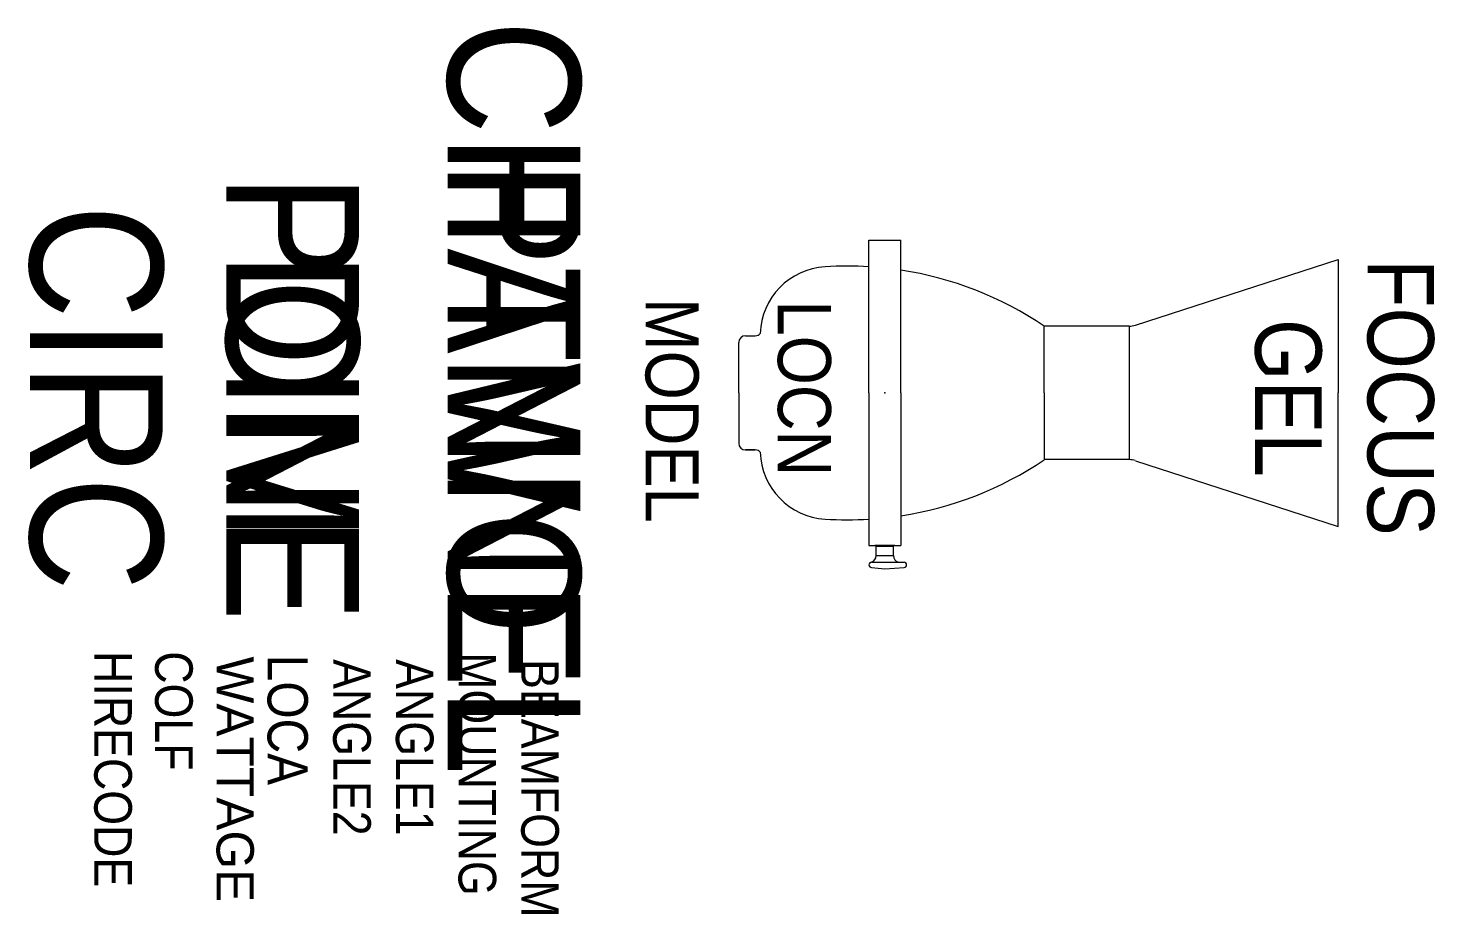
# Model space of a CAD drawing. Extents: x 8913 to 9972, y 132 to 799.
import ezdxf
from ezdxf.enums import TextEntityAlignment as Align

# ---------------------------------------------------------------- set-up
doc = ezdxf.new("R2010")
doc.units = 0
doc.layers.get('0').update_dxf_attribs({"linetype": 'CONTINUOUS'})
for name, color, linetype in [('CHANNEL', 3, 'CONTINUOUS'), ('CIRC', 6, 'CONTINUOUS'), ('DIMMER', 4, 'CONTINUOUS'), ('FOCUS', 2, 'CONTINUOUS'), ('GEL', 1, 'CONTINUOUS'), ('LANTERNS', 4, 'CONTINUOUS'), ('LOCATION', 7, 'CONTINUOUS'), ('MODEL', 6, 'CONTINUOUS'), ('PATCH', 5, 'CONTINUOUS'), ('PATCH2', 5, 'CONTINUOUS')]:
    doc.layers.add(name, color=color, linetype=linetype)

msp = doc.modelspace()

# ---------------------------------------------------------------- linework, layer by layer
for p, q in [((9546.2, 524.7), (9546.2, 639.7)), ((9546.2, 639.7), (9570.2, 639.7)), ((9570.2, 524.7), (9570.2, 639.7)), ((9746.8, 575.7), (9899.5, 625.2)), ((9899.5, 625.2), (9899.5, 575)), ((9742.1, 575), (9678.2, 575)), ((9678.2, 524.7), (9678.2, 575)), ((9742.1, 575), (9742.1, 474.4)), ((9899.5, 575), (9899.5, 524.7)), ((9448.2, 524.7), (9448.2, 562.7)), ((9453.2, 567.7), (9460.6, 567.7)), ((9448.2, 524.7), (9448.2, 486.7)), ((9546.2, 524.7), (9546.2, 409.7)), ((9570.2, 524.7), (9570.2, 409.7)), ((9678.2, 524.7), (9678.2, 474.4)), ((9899.5, 474.4), (9899.5, 524.7)), ((9453.2, 481.7), (9460.6, 481.7)), ((9460.6, 481.7), (9453.2, 481.7)), ((9742.1, 474.4), (9678.2, 474.4)), ((9746.8, 473.6), (9899.5, 424.1)), ((9899.5, 424.1), (9899.5, 474.4)), ((9546.2, 409.7), (9570.2, 409.7)), ((9565.7, 409.7), (9550.7, 409.7)), ((9550.7, 409.7), (9565.7, 409.7)), ((9551.7, 402.2), (9551.7, 409.7)), ((9564.7, 408.9), (9551.7, 408.9)), ((9564.7, 402.2), (9564.7, 409.7)), ((9548.2, 397.2), (9572.6, 397.2)), ((9548.2, 393.2), (9558.2, 392.2)), ((9551.7, 402.2), (9564.7, 402.2)), ((9558.2, 392.2), (9572.6, 393.2))]:
    msp.add_line(p, q)
for centre, radius, start, end in [((9516.1, 568), 51.7, 93.2112, 178.5044), ((9530.3, 355.8), 264.4, 86.5462, 93.7026), ((9530.3, 355.8), 264.4, 55.9767, 81.3138), ((9742.1, 590), 15, 270, 287.9768), ((9453.2, 562.7), 5, 90, 180), ((9460.6, 572.7), 5, 270, 319.1501), ((9453.2, 486.7), 5, 180, 270), ((9460.6, 476.7), 5, 40.8499, 90), ((9516.1, 481.3), 51.7, 181.4956, 266.7888), ((9530.3, 693.5), 264.4, 278.6862, 304.0233), ((9742.1, 459.4), 15, 72.0232, 90), ((9530.3, 693.5), 264.4, 266.2974, 273.4538), ((9548.2, 395.2), 2, 90, 270), ((9546.6, 402), 5.08, 288.0473, 1.9687), ((9569.7, 401.9), 4.99, 177.3184, 252.6657), ((9572.6, 395.2), 2, 270, 90)]:
    msp.add_arc(centre, radius, start, end)
msp.add_point((9558.2, 524.7))

# ---------------------------------------------------------------- texts
at = {"layer": 'CHANNEL', "width": 0.89}
msp.add_attdef('CHANNEL', text='', height=100, rotation=270, dxfattribs=at).set_placement((9229, 521.1), align=Align.CENTER)
at = {"layer": 'CIRC', "width": 0.89}
msp.add_attdef('CIRC', text='', height=100, rotation=270, dxfattribs=at).set_placement((8914.5, 521.1), align=Align.CENTER)
at = {"layer": 'DIMMER', "width": 0.89}
msp.add_attdef('DIM', text='', height=100, rotation=270, dxfattribs=at).set_placement((9062.3, 521.9), align=Align.CENTER)
at = {"layer": 'FOCUS', "color": 30, "width": 0.89}
msp.add_attdef('FOCUS', text='', height=50, rotation=270, dxfattribs=at).set_placement((9921.6, 521.2), align=Align.CENTER)
at = {"layer": 'GEL', "width": 0.89}
msp.add_attdef('GEL', text='', height=50, rotation=270, dxfattribs=at).set_placement((9837, 520.8), align=Align.CENTER)
at = {"layer": 'LANTERNS', "color": 0, "width": 0.89, "flags": 1}
for tag, p, s, height in [('COLF', (9008.7, 330.1), '1', 28.3), ('HIRECODE', (8962.9, 330.2), '', 28.3), ('LOCA', (9093.4, 327.5), '', 30.3), ('ANGLE2', (9142.8, 324.2), '40', 28.3), ('ANGLE1', (9190, 324.2), '10', 28.3), ('MOUNTING', (9237.2, 329.4), 'STANDARD HOOK CLAMP', 28.305), ('BEAMFORM', (9284.4, 324.2), 'C', 28.3)]:
    msp.add_attdef(tag, p, s, height=height, rotation=270, dxfattribs=at)
at = {"layer": 'LANTERNS', "color": 0, "flags": 1}
msp.add_attdef('WATTAGE', (9055, 326.2), '500', height=28, rotation=270, dxfattribs=at)
at = {"layer": 'LOCATION', "width": 0.89}
msp.add_attdef('LOCN', text='', height=40, rotation=270, dxfattribs=at).set_placement((9477.6, 528.1), align=Align.CENTER)
at = {"layer": 'MODEL', "width": 0.89}
msp.add_attdef('MODEL', text='P23N', height=40, rotation=270, dxfattribs=at).set_placement((9378, 511.5), align=Align.CENTER)
at = {"layer": 'PATCH', "width": 0.89}
msp.add_attdef('PONE', text='', height=100, rotation=270, dxfattribs=at).set_placement((9062.3, 521.1), align=Align.CENTER)
at = {"layer": 'PATCH2', "width": 0.89}
msp.add_attdef('PTWO', text='', height=100, rotation=270, dxfattribs=at).set_placement((9229, 521.1), align=Align.CENTER)

doc.saveas('drawing.dxf')
